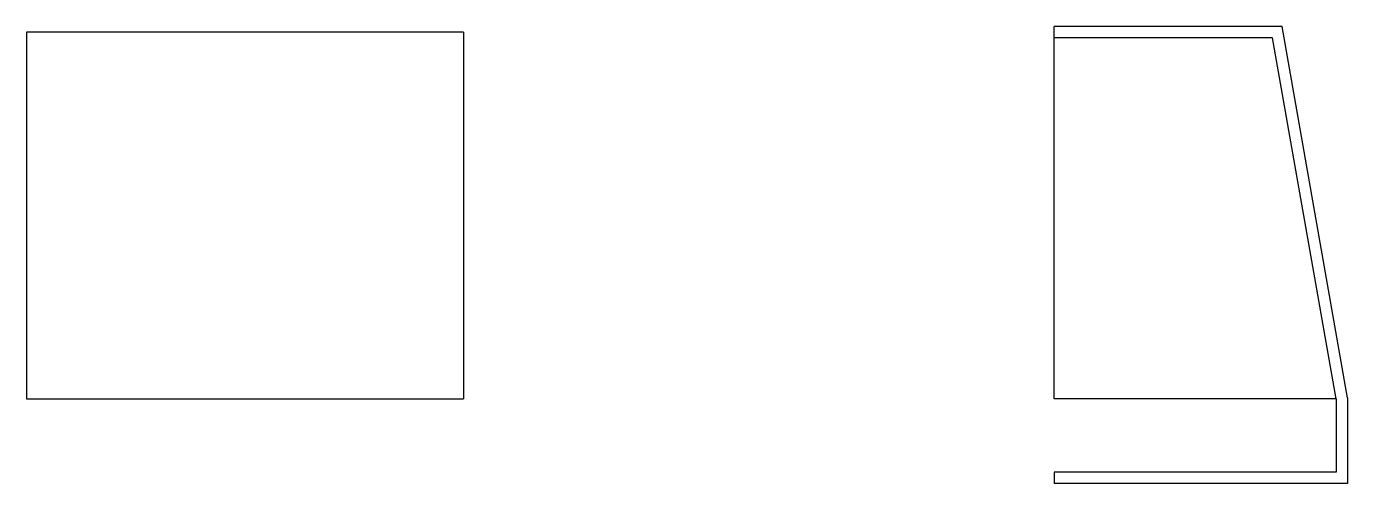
# Model space of a CAD drawing. Header units: millimetres. Extents: x 12711 to 25457, y 6798 to 13621.
# Drawn here: x 12710.98 to 12757.81, y 6797.61 to 6813.82 of the extents above; entities outside this region: 1.
import ezdxf

# ---------------------------------------------------------------- set-up
doc = ezdxf.new("R2010")
doc.units = ezdxf.units.MM

msp = doc.modelspace()

# ---------------------------------------------------------------- linework, layer by layer
for p, q in [((25456.632, 13607.608), (25456.632, 13620.608)), ((12726.476, 6813.615), (12710.976, 6813.615)), ((12710.976, 6813.615), (12710.976, 6800.615)), ((12726.476, 6813.615), (12726.476, 6800.615)), ((12747.414, 6800.615), (12747.414, 6813.817)), ((12755.493, 6813.817), (12747.414, 6813.817)), ((12757.814, 6800.65), (12755.493, 6813.817)), ((12755.157, 6813.417), (12747.414, 6813.417)), ((12757.414, 6800.615), (12755.157, 6813.417)), ((12710.976, 6800.615), (12726.476, 6800.615)), ((12757.414, 6800.615), (12747.414, 6800.615)), ((12757.414, 6800.615), (12757.414, 6798.015)), ((12757.814, 6800.65), (12757.814, 6797.615)), ((12757.414, 6798.015), (12747.414, 6798.015)), ((12747.414, 6798.015), (12747.414, 6797.615)), ((12757.814, 6797.615), (12747.414, 6797.615))]:
    msp.add_line(p, q)

doc.saveas('drawing.dxf')
